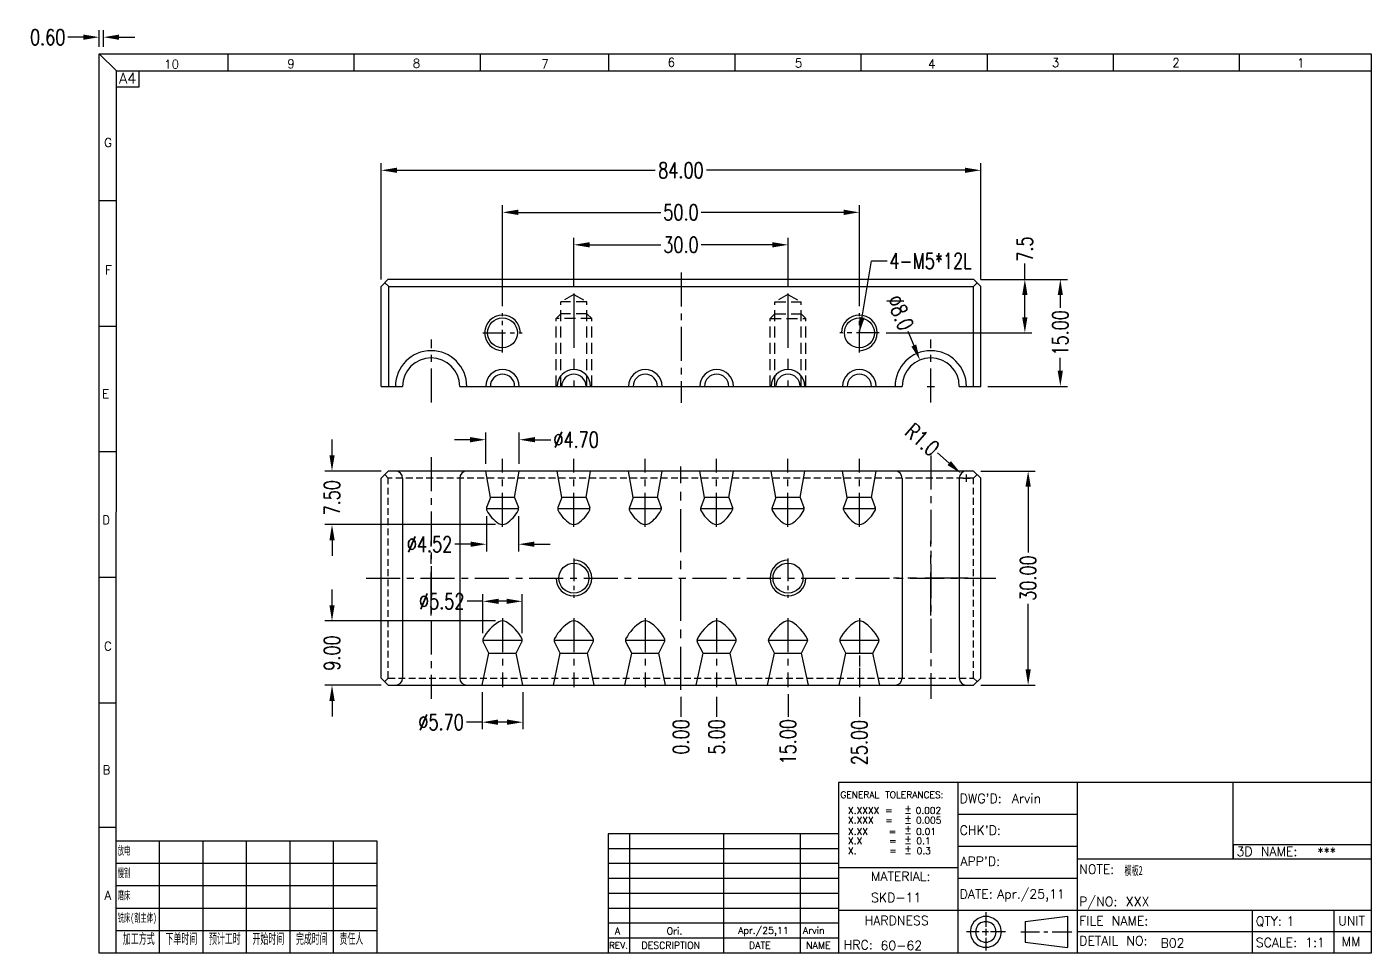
# Model space of a CAD drawing. Header units: millimetres. Extents: x -268 to 53, y -576 to 41.
# Drawn here: x -268.2 to -79.9, y -225.7 to -96 of the extents above; entities that cross this region are included whole.
import ezdxf

# ---------------------------------------------------------------- set-up
doc = ezdxf.new("R2010")
doc.units = ezdxf.units.MM
doc.header["$LTSCALE"] = 0.5
doc.linetypes.add('CENTER', pattern=[50.8, 31.75, -6.35, 6.35, -6.35])
doc.linetypes.add('HIDDEN', pattern=[9.525, 6.35, -3.175])
for name, color, linetype in [('a06', 120, 'Continuous'), ('s15', 183, 'Continuous'), ('侧定位块', 211, 'Continuous')]:
    doc.layers.add(name, color=color, linetype=linetype)
doc.layers.add('dim', color=3, linetype='Continuous', lineweight=15)
doc.styles.add('dim', font='romans.shx', dxfattribs={"width": 0.75, "bigfont": 'gbcbig.shx'})
doc.styles.get("Standard").update_dxf_attribs({"font": 'txt.shx'})
doc.styles.add('txt', font='MingLiU.ttf', dxfattribs={"width": 0.55})
doc.dimstyles.new('1', dxfattribs={"dimtxt": 2.2, "dimasz": 2.2, "dimexe": 1, "dimexo": 1, "dimgap": 0.3, "dimtad": 0, "dimzin": 3, "dimdsep": 46, "dimtxsty": 'dim', "dimcen": 2, "dimclrd": 3, "dimclre": 3, "dimclrt": 7, "dimazin": 2, "dimtfac": 1, "dimtofl": 0, "dimtmove": 0, "dimatfit": 3, "dimfxl": 0, "dimtolj": 1, "dimtzin": 3, "dimarcsym": 0})

# ---------------------------------------------------------------- blocks, each defined once
blk = doc.blocks.new('*D31')
at = {"layer": 'Defpoints', "color": 0}
for p in [(9350.37, -690.92), (9351.37, -705.92), (9362.52, -705.92)]:
    blk.add_point(p, dxfattribs=at)
at = {"layer": 'dim', "color": 3, "lineweight": -2}
for p, q in [((9351.37, -690.92), (9363.52, -690.92)), ((9362.52, -693.12), (9362.52, -694.93)), ((9362.52, -703.72), (9362.52, -701.9)), ((9352.37, -705.92), (9363.52, -705.92))]:
    blk.add_line(p, q, dxfattribs=at)
at = {"layer": 'dim', "color": 3}
for points in [[(9362.15, -693.12), (9362.88, -693.12), (9362.52, -690.92)], [(9362.15, -703.72), (9362.88, -703.72), (9362.52, -705.92)]]:
    blk.add_solid(points, dxfattribs=at)
at = {"layer": 'dim', "color": 7, "insert": (9362.52, -698.42), "char_height": 2.2, "attachment_point": 5, "rotation": 90, "style": 'dim'}
blk.add_mtext('\\A1;15.00', dxfattribs=at)
blk = doc.blocks.new('*D30')
at = {"layer": 'Defpoints', "color": 0}
for p in [(9350.37, -717.78), (9350.37, -747.78), (9358.01, -747.78)]:
    blk.add_point(p, dxfattribs=at)
at = {"layer": 'dim', "color": 3, "lineweight": -2}
for p, q in [((9351.37, -717.78), (9359.01, -717.78)), ((9358.01, -719.98), (9358.01, -729.18)), ((9358.01, -745.58), (9358.01, -736.38)), ((9351.37, -747.78), (9359.01, -747.78))]:
    blk.add_line(p, q, dxfattribs=at)
at = {"layer": 'dim', "color": 3}
for points in [[(9357.64, -719.98), (9358.38, -719.98), (9358.01, -717.78)], [(9357.64, -745.58), (9358.38, -745.58), (9358.01, -747.78)]]:
    blk.add_solid(points, dxfattribs=at)
at = {"layer": 'dim', "color": 7, "insert": (9358.01, -732.78), "char_height": 2.2, "attachment_point": 5, "rotation": 90, "style": 'dim'}
blk.add_mtext('\\A1;30.00', dxfattribs=at)
blk = doc.blocks.new('*D32')
at = {"layer": 'Defpoints', "color": 0}
for p in [(9351.37, -675.64), (9267.37, -691.92), (9351.37, -691.92)]:
    blk.add_point(p, dxfattribs=at)
at = {"layer": 'dim', "color": 3, "lineweight": -2}
for p, q in [((9267.37, -690.92), (9267.37, -674.64)), ((9269.57, -675.64), (9305.77, -675.64)), ((9349.17, -675.64), (9312.97, -675.64)), ((9351.37, -690.92), (9351.37, -674.64))]:
    blk.add_line(p, q, dxfattribs=at)
at = {"layer": 'dim', "color": 3}
for points in [[(9269.57, -675.27), (9269.57, -676), (9267.37, -675.64)], [(9349.17, -675.27), (9349.17, -676), (9351.37, -675.64)]]:
    blk.add_solid(points, dxfattribs=at)
at = {"layer": 'dim', "color": 7, "insert": (9309.37, -675.64), "char_height": 2.2, "attachment_point": 5, "style": 'dim'}
blk.add_mtext('\\A1;84.00', dxfattribs=at)
blk = doc.blocks.new('*D33')
at = {"layer": 'Defpoints', "color": 0}
for p in [(9282.11, -723.08), (9286.63, -723.08), (9282.11, -728.03)]:
    blk.add_point(p, dxfattribs=at)
at = {"layer": 'dim', "color": 3, "lineweight": -2}
for p, q in [((9282.11, -724.08), (9282.11, -729.03)), ((9286.63, -724.08), (9286.63, -729.03)), ((9279.91, -728.03), (9277.71, -728.03)), ((9288.83, -728.03), (9291.03, -728.03))]:
    blk.add_line(p, q, dxfattribs=at)
at = {"layer": 'dim', "color": 3}
for points in [[(9279.91, -727.67), (9279.91, -728.4), (9282.11, -728.03)], [(9288.83, -727.67), (9288.83, -728.4), (9286.63, -728.03)]]:
    blk.add_solid(points, dxfattribs=at)
at = {"layer": 'dim', "color": 7, "insert": (9274.15, -728.03), "char_height": 2.2, "attachment_point": 5, "style": 'dim'}
blk.add_mtext('\\A1;%%c4.52', dxfattribs=at)
blk = doc.blocks.new('*D34')
at = {"layer": 'Defpoints', "color": 0}
for p in [(9287.13, -736.03), (9281.61, -741.48), (9287.13, -741.48)]:
    blk.add_point(p, dxfattribs=at)
at = {"layer": 'dim', "color": 3, "lineweight": -2}
for p, q in [((9281.61, -736.03), (9279.41, -736.03)), ((9281.61, -740.48), (9281.61, -735.03)), ((9284.93, -736.03), (9283.81, -736.03)), ((9287.13, -740.48), (9287.13, -735.03))]:
    blk.add_line(p, q, dxfattribs=at)
at = {"layer": 'dim', "color": 3}
for points in [[(9283.81, -735.67), (9283.81, -736.4), (9281.61, -736.03)], [(9284.93, -735.67), (9284.93, -736.4), (9287.13, -736.03)]]:
    blk.add_solid(points, dxfattribs=at)
at = {"layer": 'dim', "color": 7, "insert": (9275.85, -736.03), "char_height": 2.2, "attachment_point": 5, "style": 'dim'}
blk.add_mtext('\\A1;%%c5.52', dxfattribs=at)
blk = doc.blocks.new('*D35')
at = {"layer": 'Defpoints', "color": 0}
for p in [(9334.37, -681.53), (9284.37, -695.67), (9334.37, -695.67)]:
    blk.add_point(p, dxfattribs=at)
at = {"layer": 'dim', "color": 3, "lineweight": -2}
for p, q in [((9284.37, -694.67), (9284.37, -680.53)), ((9286.57, -681.53), (9306.55, -681.53)), ((9332.17, -681.53), (9312.18, -681.53)), ((9334.37, -694.67), (9334.37, -680.53))]:
    blk.add_line(p, q, dxfattribs=at)
at = {"layer": 'dim', "color": 3}
for points in [[(9286.57, -681.16), (9286.57, -681.9), (9284.37, -681.53)], [(9332.17, -681.16), (9332.17, -681.9), (9334.37, -681.53)]]:
    blk.add_solid(points, dxfattribs=at)
at = {"layer": 'dim', "color": 7, "insert": (9309.37, -681.53), "char_height": 2.2, "attachment_point": 5, "style": 'dim'}
blk.add_mtext('\\A1;50.0', dxfattribs=at)
blk = doc.blocks.new('*D36')
at = {"layer": 'Defpoints', "color": 0}
for p in [(9342.84, -702.22), (9345.9, -709.61)]:
    blk.add_point(p, dxfattribs=at)
at = {"layer": 'dim', "color": 3, "lineweight": -2}
for p, q in [((9341.15, -698.16), (9341.99, -700.19)), ((9343.87, -705.92), (9344.87, -705.92)), ((9344.37, -706.42), (9344.37, -705.42))]:
    blk.add_line(p, q, dxfattribs=at)
at = {"layer": 'dim', "color": 3}
blk.add_solid([(9342.33, -700.05), (9341.65, -700.33), (9342.84, -702.22)], dxfattribs=at)
at = {"layer": 'dim', "color": 7, "insert": (9340.09, -695.59), "char_height": 2.2, "attachment_point": 5, "rotation": 292.4966, "style": 'dim'}
blk.add_mtext('\\A1;∅8.0', dxfattribs=at)
blk = doc.blocks.new('*D37')
at = {"layer": 'Defpoints', "color": 0}
for p in [(9350.37, -690.92), (9357.55, -690.92), (9337.12, -698.42)]:
    blk.add_point(p, dxfattribs=at)
at = {"layer": 'dim', "color": 3, "lineweight": -2}
for p, q in [((9357.55, -690.92), (9357.55, -688.72)), ((9351.37, -690.92), (9358.55, -690.92)), ((9357.55, -696.22), (9357.55, -693.12)), ((9338.12, -698.42), (9358.55, -698.42))]:
    blk.add_line(p, q, dxfattribs=at)
at = {"layer": 'dim', "color": 3}
for points in [[(9357.18, -693.12), (9357.92, -693.12), (9357.55, -690.92)], [(9357.18, -696.22), (9357.92, -696.22), (9357.55, -698.42)]]:
    blk.add_solid(points, dxfattribs=at)
at = {"layer": 'dim', "color": 7, "insert": (9357.55, -686.69), "char_height": 2.2, "attachment_point": 5, "rotation": 90, "style": 'dim'}
blk.add_mtext('\\A1;7.5', dxfattribs=at)
blk = doc.blocks.new('*D38')
at = {"layer": 'Defpoints', "color": 0}
for p in [(9324.37, -686.08), (9294.37, -692.92), (9324.37, -692.92)]:
    blk.add_point(p, dxfattribs=at)
at = {"layer": 'dim', "color": 3, "lineweight": -2}
for p, q in [((9294.37, -691.92), (9294.37, -685.08)), ((9324.37, -691.92), (9324.37, -685.08)), ((9296.57, -686.08), (9306.55, -686.08)), ((9322.17, -686.08), (9312.18, -686.08))]:
    blk.add_line(p, q, dxfattribs=at)
at = {"layer": 'dim', "color": 3}
for points in [[(9296.57, -685.71), (9296.57, -686.45), (9294.37, -686.08)], [(9322.17, -685.71), (9322.17, -686.45), (9324.37, -686.08)]]:
    blk.add_solid(points, dxfattribs=at)
at = {"layer": 'dim', "color": 7, "insert": (9309.37, -686.08), "char_height": 2.2, "attachment_point": 5, "style": 'dim'}
blk.add_mtext('\\A1;30.0', dxfattribs=at)
blk = doc.blocks.new('*D39')
at = {"layer": 'Defpoints', "color": 0}
for p in [(9260.48, -717.78), (9268.37, -717.78), (9284.37, -725.28)]:
    blk.add_point(p, dxfattribs=at)
at = {"layer": 'dim', "color": 3, "lineweight": -2}
for p, q in [((9260.48, -715.58), (9260.48, -713.38)), ((9267.37, -717.78), (9259.48, -717.78)), ((9283.37, -725.28), (9259.48, -725.28)), ((9260.48, -727.48), (9260.48, -729.68))]:
    blk.add_line(p, q, dxfattribs=at)
at = {"layer": 'dim', "color": 3}
for points in [[(9260.12, -715.58), (9260.85, -715.58), (9260.48, -717.78)], [(9260.12, -727.48), (9260.85, -727.48), (9260.48, -725.28)]]:
    blk.add_solid(points, dxfattribs=at)
at = {"layer": 'dim', "color": 7, "insert": (9260.48, -721.53), "char_height": 2.2, "attachment_point": 5, "rotation": 90, "style": 'dim'}
blk.add_mtext('\\A1;7.50', dxfattribs=at)
blk = doc.blocks.new('*D40')
at = {"layer": 'Defpoints', "color": 0}
for p in [(9284.37, -738.78), (9260.48, -747.78), (9268.37, -747.78)]:
    blk.add_point(p, dxfattribs=at)
at = {"layer": 'dim', "color": 3, "lineweight": -2}
for p, q in [((9260.48, -736.58), (9260.48, -734.38)), ((9283.37, -738.78), (9259.48, -738.78)), ((9267.37, -747.78), (9259.48, -747.78)), ((9260.48, -749.98), (9260.48, -752.18))]:
    blk.add_line(p, q, dxfattribs=at)
at = {"layer": 'dim', "color": 3}
for points in [[(9260.12, -736.58), (9260.85, -736.58), (9260.48, -738.78)], [(9260.12, -749.98), (9260.85, -749.98), (9260.48, -747.78)]]:
    blk.add_solid(points, dxfattribs=at)
at = {"layer": 'dim', "color": 7, "insert": (9260.48, -743.28), "char_height": 2.2, "attachment_point": 5, "rotation": 90, "style": 'dim'}
blk.add_mtext('\\A1;9.00', dxfattribs=at)
blk = doc.blocks.new('*D41')
at = {"layer": 'Defpoints', "color": 0}
for p in [(9286.72, -713.39), (9282.02, -717.78), (9286.72, -717.78)]:
    blk.add_point(p, dxfattribs=at)
at = {"layer": 'dim', "color": 3, "lineweight": -2}
for p, q in [((9279.82, -713.39), (9277.62, -713.39)), ((9282.02, -716.78), (9282.02, -712.39)), ((9286.72, -716.78), (9286.72, -712.39)), ((9288.92, -713.39), (9291.12, -713.39))]:
    blk.add_line(p, q, dxfattribs=at)
at = {"layer": 'dim', "color": 3}
for points in [[(9279.82, -713.02), (9279.82, -713.76), (9282.02, -713.39)], [(9288.92, -713.02), (9288.92, -713.76), (9286.72, -713.39)]]:
    blk.add_solid(points, dxfattribs=at)
at = {"layer": 'dim', "color": 7, "insert": (9294.68, -713.39), "char_height": 2.2, "attachment_point": 5, "style": 'dim'}
blk.add_mtext('\\A1;%%c4.70', dxfattribs=at)
blk = doc.blocks.new('*D42')
at = {"layer": 'Defpoints', "color": 0}
for p in [(9281.52, -747.78), (9287.22, -747.78), (9287.22, -752.97)]:
    blk.add_point(p, dxfattribs=at)
at = {"layer": 'dim', "color": 3, "lineweight": -2}
for p, q in [((9281.52, -748.78), (9281.52, -753.97)), ((9287.22, -748.78), (9287.22, -753.97)), ((9281.52, -752.97), (9279.32, -752.97)), ((9285.02, -752.97), (9283.72, -752.97))]:
    blk.add_line(p, q, dxfattribs=at)
at = {"layer": 'dim', "color": 3}
for points in [[(9283.72, -752.6), (9283.72, -753.34), (9281.52, -752.97)], [(9285.02, -752.6), (9285.02, -753.34), (9287.22, -752.97)]]:
    blk.add_solid(points, dxfattribs=at)
at = {"layer": 'dim', "color": 7, "insert": (9275.76, -752.97), "char_height": 2.2, "attachment_point": 5, "style": 'dim'}
blk.add_mtext('\\A1;%%c5.70', dxfattribs=at)
blk = doc.blocks.new('*D43')
at = {"layer": 'Defpoints', "color": 0}
for p in [(9309.37, -732.78), (9309.37, -748.44), (9309.37, -752.23)]:
    blk.add_point(p, dxfattribs=at)
at = {"layer": 'dim', "color": 3, "lineweight": -2}
blk.add_line((9309.37, -749.44), (9309.37, -752.23), dxfattribs=at)
at = {"layer": 'dim', "color": 7, "insert": (9309.37, -755.04), "char_height": 2.2, "attachment_point": 5, "rotation": 90, "style": 'dim'}
blk.add_mtext('\\A1;0.00', dxfattribs=at)
blk = doc.blocks.new('*D44')
at = {"layer": 'Defpoints', "color": 0}
for p in [(9309.37, -732.78), (9314.37, -748.44), (9314.37, -752.23)]:
    blk.add_point(p, dxfattribs=at)
at = {"layer": 'dim', "color": 3, "lineweight": -2}
blk.add_line((9314.37, -749.44), (9314.37, -752.23), dxfattribs=at)
at = {"layer": 'dim', "color": 7, "insert": (9314.37, -755.04), "char_height": 2.2, "attachment_point": 5, "rotation": 90, "style": 'dim'}
blk.add_mtext('\\A1;5.00', dxfattribs=at)
blk = doc.blocks.new('*D45')
at = {"layer": 'Defpoints', "color": 0}
for p in [(9309.37, -732.78), (9324.37, -748.06), (9324.37, -752.23)]:
    blk.add_point(p, dxfattribs=at)
at = {"layer": 'dim', "color": 3, "lineweight": -2}
blk.add_line((9324.37, -749.06), (9324.37, -752.23), dxfattribs=at)
at = {"layer": 'dim', "color": 7, "insert": (9324.37, -755.71), "char_height": 2.2, "attachment_point": 5, "rotation": 90, "style": 'dim'}
blk.add_mtext('\\A1;15.00', dxfattribs=at)
blk = doc.blocks.new('*D46')
at = {"layer": 'Defpoints', "color": 0}
for p in [(9309.37, -732.78), (9334.37, -748.44), (9334.37, -752.23)]:
    blk.add_point(p, dxfattribs=at)
at = {"layer": 'dim', "color": 3, "lineweight": -2}
blk.add_line((9334.37, -749.44), (9334.37, -752.23), dxfattribs=at)
at = {"layer": 'dim', "color": 7, "insert": (9334.37, -755.83), "char_height": 2.2, "attachment_point": 5, "rotation": 90, "style": 'dim'}
blk.add_mtext('\\A1;25.00', dxfattribs=at)
blk = doc.blocks.new('*D72')
at = {"color": 3, "lineweight": -2}
for p, q in [((9225.66, -656.99), (9223.46, -656.99)), ((9227.86, -658.32), (9227.86, -655.99)), ((9228.46, -658.32), (9228.46, -655.99)), ((9230.66, -656.99), (9232.86, -656.99))]:
    blk.add_line(p, q, dxfattribs=at)
at = {"color": 3}
for points in [[(9225.66, -656.62), (9225.66, -657.36), (9227.86, -656.99)], [(9230.66, -656.62), (9230.66, -657.36), (9228.46, -656.99)]]:
    blk.add_solid(points, dxfattribs=at)
at = {"layer": 'Defpoints', "color": 0}
for p in [(9227.86, -656.99), (9227.86, -659.32), (9228.46, -659.32)]:
    blk.add_point(p, dxfattribs=at)
at = {"color": 7, "insert": (9220.65, -656.99), "char_height": 2.2, "attachment_point": 5, "style": 'dim'}
blk.add_mtext('\\A1;0.60', dxfattribs=at)
blk = doc.blocks.new('*D79')
at = {"layer": 'Defpoints', "color": 0}
for p in [(9348.61, -718.12), (9349.37, -718.78)]:
    blk.add_point(p, dxfattribs=at)
at = {"layer": '侧定位块', "color": 3, "lineweight": -2}
for p, q in [((9345.3, -715.23), (9346.96, -716.68)), ((9348.87, -718.78), (9349.87, -718.78)), ((9349.37, -719.28), (9349.37, -718.28))]:
    blk.add_line(p, q, dxfattribs=at)
at = {"layer": '侧定位块', "color": 3}
blk.add_solid([(9347.2, -716.4), (9346.71, -716.95), (9348.61, -718.12)], dxfattribs=at)
at = {"layer": '侧定位块', "color": 7, "insert": (9343.18, -713.38), "char_height": 2.2, "attachment_point": 5, "rotation": 318.8767, "style": 'dim'}
blk.add_mtext('\\A1;R1.0', dxfattribs=at)

msp = doc.modelspace()

# ---------------------------------------------------------------- linework, layer by layer
at = {"color": 2, "linetype": 'Continuous'}
for p, q in [((-258.115, -99.732), (-255.708, -102.094)), ((-240.105, -99.732), (-240.105, -102.094)), ((-222.437, -99.732), (-222.437, -102.094)), ((-204.757, -99.732), (-204.757, -102.094)), ((-186.748, -99.732), (-186.748, -102.094)), ((-169.068, -99.732), (-169.068, -102.094)), ((-151.398, -99.732), (-151.398, -102.094)), ((-133.729, -99.732), (-133.729, -102.094)), ((-116.05, -99.732), (-116.05, -102.094)), ((-98.38, -99.732), (-98.38, -102.094)), ((-255.739, -225.731), (-255.708, -102.094)), ((-255.708, -102.094), (-79.915, -102.094)), ((-252.524, -104.359), (-252.524, -102.094)), ((-255.708, -104.359), (-252.524, -104.359)), ((-255.739, -120.314), (-258.113, -120.314)), ((-255.739, -137.917), (-258.113, -137.917)), ((-255.739, -155.51), (-258.113, -155.51)), ((-255.739, -173.101), (-258.113, -173.101)), ((-255.739, -190.705), (-258.113, -190.705)), ((-154.533, -201.841), (-154.532, -225.732)), ((-79.915, -201.841), (-154.533, -201.841)), ((-137.818, -201.841), (-137.818, -225.732)), ((-121.087, -201.841), (-121.086, -225.732)), ((-99.221, -212.592), (-99.221, -201.841)), ((-121.087, -206.321), (-137.81, -206.321)), ((-255.739, -208.14), (-258.113, -208.14)), ((-255.739, -208.14), (-258.113, -208.14)), ((-186.784, -209.008), (-186.784, -225.732)), ((-154.533, -209.008), (-186.784, -209.008)), ((-183.798, -209.008), (-183.797, -225.732)), ((-170.658, -209.008), (-170.658, -225.732)), ((-159.908, -209.008), (-159.908, -225.732)), ((-249.645, -210.051), (-255.738, -210.051)), ((-219.175, -210.051), (-255.738, -210.051)), ((-249.645, -225.732), (-249.645, -210.051)), ((-243.551, -225.733), (-243.551, -210.052)), ((-237.457, -225.734), (-237.457, -210.053)), ((-231.363, -225.733), (-231.363, -210.052)), ((-225.269, -225.734), (-225.269, -210.051)), ((-219.175, -225.734), (-219.175, -210.051)), ((-121.087, -210.8), (-137.81, -210.8)), ((-99.221, -210.502), (-79.915, -210.502)), ((-99.221, -210.502), (-99.221, -212.508)), ((-154.532, -211.099), (-186.784, -211.099)), ((-79.915, -212.592), (-121.087, -212.592)), ((-219.175, -213.188), (-255.738, -213.188)), ((-154.532, -213.189), (-186.784, -213.189)), ((-137.81, -213.786), (-154.532, -213.786)), ((-219.175, -216.323), (-255.738, -216.323)), ((-154.532, -215.279), (-186.784, -215.279)), ((-137.818, -215.291), (-137.818, -219.677)), ((-121.087, -215.279), (-137.809, -215.279)), ((-154.532, -217.37), (-186.784, -217.37)), ((-219.175, -219.459), (-255.738, -219.459)), ((-219.175, -219.459), (-255.738, -219.459)), ((-154.532, -219.46), (-186.784, -219.46)), ((-79.915, -219.759), (-154.532, -219.759)), ((-133.899, -219.981), (-133.899, -222.05)), ((-96.595, -219.759), (-96.595, -225.731)), ((-85.135, -219.759), (-85.135, -225.732)), ((-154.532, -221.55), (-186.784, -221.55)), ((-135.95, -222.012), (-136.08, -222.757)), ((-135.571, -221.356), (-135.95, -222.012)), ((-134.99, -220.869), (-135.571, -221.356)), ((-135.005, -221.829), (-135.258, -222.263)), ((-134.623, -221.506), (-135.005, -221.829)), ((-134.278, -220.609), (-134.99, -220.869)), ((-134.149, -221.335), (-134.623, -221.506)), ((-133.521, -220.609), (-134.278, -220.609)), ((-133.648, -221.335), (-134.149, -221.335)), ((-133.178, -221.506), (-133.648, -221.335)), ((-132.81, -220.869), (-133.521, -220.609)), ((-132.793, -221.829), (-133.178, -221.506)), ((-132.23, -221.356), (-132.81, -220.869)), ((-132.542, -222.263), (-132.793, -221.829)), ((-131.849, -222.012), (-132.23, -221.356)), ((-131.718, -222.757), (-131.849, -222.012)), ((-128.405, -221.299), (-122.458, -220.578)), ((-128.405, -221.299), (-128.405, -224.217)), ((-122.458, -220.578), (-122.458, -224.953)), ((-219.175, -222.596), (-255.738, -222.596)), ((-154.532, -223.641), (-186.784, -223.641)), ((-134.815, -222.757), (-136.611, -222.757)), ((-136.08, -222.757), (-135.95, -223.503)), ((-135.95, -223.503), (-135.571, -224.161)), ((-135.258, -222.263), (-135.343, -222.757)), ((-135.343, -222.757), (-135.258, -223.252)), ((-135.258, -223.252), (-135.005, -223.686)), ((-135.005, -223.686), (-134.623, -224.007)), ((-134.623, -224.007), (-134.149, -224.181)), ((-133.542, -222.757), (-134.396, -222.757)), ((-133.899, -222.336), (-133.899, -223.254)), ((-133.899, -223.6), (-133.899, -225.356)), ((-133.648, -224.181), (-133.178, -224.007)), ((-131.124, -222.757), (-133.248, -222.757)), ((-133.178, -224.007), (-132.793, -223.686)), ((-132.793, -223.686), (-132.542, -223.252)), ((-132.456, -222.757), (-132.542, -222.263)), ((-132.542, -223.252), (-132.456, -222.757)), ((-132.23, -224.161), (-131.849, -223.503)), ((-131.849, -223.503), (-131.718, -222.757)), ((-129, -222.757), (-126.387, -222.757)), ((-125.745, -222.757), (-125.21, -222.757)), ((-124.621, -222.757), (-121.862, -222.757)), ((-79.915, -222.745), (-121.086, -222.745)), ((-135.571, -224.161), (-134.99, -224.646)), ((-134.99, -224.646), (-134.278, -224.905)), ((-134.278, -224.905), (-133.521, -224.905)), ((-134.149, -224.181), (-133.648, -224.181)), ((-133.521, -224.905), (-132.81, -224.646)), ((-132.81, -224.646), (-132.23, -224.161)), ((-128.405, -224.217), (-122.458, -224.953))]:
    msp.add_line(p, q, dxfattribs=at)
msp.add_lwpolyline([(-79.915, -225.732), (-258.115, -225.732), (-258.115, -99.732), (-79.915, -99.732)], close=True, dxfattribs=at)
at = {"layer": 's15'}
for p, q in [((-217.611, -131.323), (-218.611, -132.323)), ((-217.552, -132.323), (-218.081, -131.794)), ((-217.611, -131.323), (-135.611, -131.323)), ((-134.611, -132.323), (-135.611, -131.323)), ((-135.611, -132.323), (-135.111, -131.823)), ((-218.611, -146.323), (-218.611, -132.323)), ((-217.552, -132.323), (-135.611, -132.323)), ((-217.552, -146.323), (-217.552, -132.323)), ((-135.611, -146.323), (-135.611, -132.323)), ((-134.611, -146.323), (-134.611, -132.323)), ((-218.611, -146.323), (-215.611, -146.323)), ((-218.611, -146.323), (-215.611, -146.323)), ((-207.611, -146.323), (-145.611, -146.323)), ((-137.611, -146.323), (-134.611, -146.323)), ((-137.611, -146.323), (-134.611, -146.323)), ((-218.611, -159.188), (-217.611, -158.188)), ((-135.611, -158.188), (-217.611, -158.188)), ((-203.311, -161.888), (-203.961, -158.188)), ((-199.911, -161.888), (-199.261, -158.188)), ((-189.261, -158.188), (-193.961, -158.188)), ((-193.311, -161.888), (-193.961, -158.188)), ((-189.911, -161.888), (-189.261, -158.188)), ((-179.261, -158.188), (-183.961, -158.188)), ((-183.311, -161.888), (-183.961, -158.188)), ((-179.911, -161.888), (-179.261, -158.188)), ((-169.261, -158.188), (-173.961, -158.188)), ((-173.311, -161.888), (-173.961, -158.188)), ((-169.911, -161.888), (-169.261, -158.188)), ((-159.261, -158.188), (-163.961, -158.188)), ((-163.311, -161.888), (-163.961, -158.188)), ((-159.911, -161.888), (-159.261, -158.188)), ((-149.261, -158.188), (-153.961, -158.188)), ((-153.311, -161.888), (-153.961, -158.188)), ((-149.911, -161.888), (-149.261, -158.188)), ((-134.611, -159.188), (-135.611, -158.188)), ((-218.611, -187.188), (-218.611, -159.188)), ((-215.611, -159.188), (-215.611, -187.188)), ((-207.611, -159.188), (-207.611, -187.188)), ((-145.611, -159.188), (-145.611, -187.188)), ((-137.611, -159.188), (-137.611, -187.188)), ((-134.611, -187.188), (-134.611, -159.188)), ((-203.311, -161.888), (-203.84, -163.315)), ((-199.911, -161.888), (-203.311, -161.888)), ((-199.911, -161.888), (-199.382, -163.315)), ((-193.311, -161.888), (-193.84, -163.315)), ((-189.911, -161.888), (-193.311, -161.888)), ((-189.911, -161.888), (-189.382, -163.315)), ((-183.311, -161.888), (-183.84, -163.315)), ((-179.911, -161.888), (-183.311, -161.888)), ((-179.911, -161.888), (-179.382, -163.315)), ((-173.311, -161.888), (-173.84, -163.315)), ((-169.911, -161.888), (-173.311, -161.888)), ((-169.911, -161.888), (-169.382, -163.315)), ((-163.311, -161.888), (-163.84, -163.315)), ((-159.911, -161.888), (-163.311, -161.888)), ((-159.911, -161.888), (-159.382, -163.315)), ((-153.311, -161.888), (-153.84, -163.315)), ((-149.911, -161.888), (-153.311, -161.888)), ((-149.911, -161.888), (-149.382, -163.315)), ((-199.351, -163.488), (-203.871, -163.488)), ((-189.361, -163.488), (-193.861, -163.488)), ((-179.361, -163.488), (-183.861, -163.488)), ((-169.361, -163.488), (-173.861, -163.488)), ((-159.361, -163.488), (-163.861, -163.488)), ((-149.361, -163.488), (-153.861, -163.488)), ((-204.371, -181.888), (-198.851, -181.888)), ((-203.509, -183.688), (-204.316, -182.117)), ((-199.713, -183.688), (-198.906, -182.117)), ((-194.371, -181.888), (-188.851, -181.888)), ((-193.509, -183.688), (-194.316, -182.117)), ((-189.713, -183.688), (-188.906, -182.117)), ((-184.371, -181.888), (-178.851, -181.888)), ((-183.509, -183.688), (-184.316, -182.117)), ((-179.713, -183.688), (-178.906, -182.117)), ((-174.371, -181.888), (-168.851, -181.888)), ((-173.509, -183.688), (-174.316, -182.117)), ((-169.713, -183.688), (-168.906, -182.117)), ((-164.371, -181.888), (-158.851, -181.888)), ((-163.509, -183.688), (-164.316, -182.117)), ((-159.713, -183.688), (-158.906, -182.117)), ((-154.371, -181.888), (-148.851, -181.888)), ((-153.509, -183.688), (-154.316, -182.117)), ((-149.713, -183.688), (-148.906, -182.117)), ((-204.461, -188.188), (-203.509, -183.688)), ((-203.509, -183.688), (-199.713, -183.688)), ((-198.761, -188.188), (-199.713, -183.688)), ((-194.461, -188.188), (-193.509, -183.688)), ((-193.509, -183.688), (-189.713, -183.688)), ((-188.761, -188.188), (-189.713, -183.688)), ((-184.461, -188.188), (-183.509, -183.688)), ((-183.509, -183.688), (-179.713, -183.688)), ((-178.761, -188.188), (-179.713, -183.688)), ((-174.461, -188.188), (-173.509, -183.688)), ((-173.509, -183.688), (-169.713, -183.688)), ((-168.761, -188.188), (-169.713, -183.688)), ((-164.461, -188.188), (-163.509, -183.688)), ((-163.509, -183.688), (-159.713, -183.688)), ((-158.761, -188.188), (-159.713, -183.688)), ((-154.461, -188.188), (-153.509, -183.688)), ((-153.509, -183.688), (-149.713, -183.688)), ((-148.761, -188.188), (-149.713, -183.688)), ((-217.611, -188.188), (-218.611, -187.188)), ((-217.611, -188.188), (-135.611, -188.188)), ((-194.461, -188.188), (-188.761, -188.188)), ((-184.461, -188.188), (-178.761, -188.188)), ((-174.461, -188.188), (-168.761, -188.188)), ((-164.461, -188.188), (-158.761, -188.188)), ((-154.461, -188.188), (-148.761, -188.188)), ((-135.611, -188.188), (-134.611, -187.188))]:
    msp.add_line(p, q, dxfattribs=at)
at = {"layer": 's15', "color": 1, "linetype": 'CENTER', "ltscale": 0.3}
for p, q in [((-176.581, -130.375), (-176.581, -148.609)), ((-211.552, -148.594), (-211.552, -139.755)), ((-141.611, -148.594), (-141.611, -139.755)), ((-211.611, -156.257), (-211.611, -190.091)), ((-141.611, -156.015), (-141.611, -190.091)), ((-201.611, -166.024), (-201.611, -156.461)), ((-191.611, -166.024), (-191.611, -156.461)), ((-181.611, -166.024), (-181.611, -156.461)), ((-171.611, -166.024), (-171.611, -156.461)), ((-161.611, -166.024), (-161.611, -156.461)), ((-151.611, -166.024), (-151.611, -156.461)), ((-220.711, -173.188), (-132.511, -173.188)), ((-201.611, -178.783), (-201.611, -188.468)), ((-191.611, -178.783), (-191.611, -188.468)), ((-181.611, -178.783), (-181.611, -188.468)), ((-171.611, -178.783), (-171.611, -188.468)), ((-161.611, -178.783), (-161.611, -188.468)), ((-151.611, -178.783), (-151.611, -188.468))]:
    msp.add_line(p, q, dxfattribs=at)
at = {"layer": 's15', "color": 8, "linetype": 'HIDDEN', "ltscale": 0.48}
for p, q in [((-191.611, -133.46), (-193.444, -134.497)), ((-191.611, -133.46), (-189.777, -134.497)), ((-161.611, -133.46), (-163.444, -134.497)), ((-161.611, -133.46), (-159.777, -134.497)), ((-189.777, -134.497), (-193.444, -134.497)), ((-193.444, -146.323), (-193.444, -134.497)), ((-189.777, -146.323), (-189.777, -134.497)), ((-163.444, -134.497), (-159.777, -134.497)), ((-163.444, -146.323), (-163.444, -134.497)), ((-159.777, -146.323), (-159.777, -134.497)), ((-194.111, -136.823), (-193.444, -136.156)), ((-189.111, -136.823), (-194.111, -136.823)), ((-194.111, -146.323), (-194.111, -136.823)), ((-189.777, -136.156), (-193.444, -136.156)), ((-189.777, -136.156), (-189.111, -136.823)), ((-189.111, -146.323), (-189.111, -136.823)), ((-163.444, -136.156), (-164.111, -136.823)), ((-164.111, -136.823), (-159.111, -136.823)), ((-164.111, -146.323), (-164.111, -136.823)), ((-163.444, -136.156), (-159.777, -136.156)), ((-159.111, -136.823), (-159.777, -136.156)), ((-159.111, -146.323), (-159.111, -136.823))]:
    msp.add_line(p, q, dxfattribs=at)
at = {"layer": 's15', "color": 1, "linetype": 'CENTER', "ltscale": 0.48}
for p, q in [((-191.611, -133.323), (-191.611, -146.323)), ((-161.611, -133.323), (-161.611, -146.323))]:
    msp.add_line(p, q, dxfattribs=at)
at = {"layer": 's15', "color": 1, "linetype": 'CENTER', "ltscale": 0.2}
for p, q in [((-201.611, -141.573), (-201.611, -136.073)), ((-151.611, -141.573), (-151.611, -136.073)), ((-204.361, -138.823), (-198.861, -138.823)), ((-148.861, -138.823), (-154.361, -138.823)), ((-191.611, -170.438), (-191.611, -175.938)), ((-161.611, -170.438), (-161.611, -175.938))]:
    msp.add_line(p, q, dxfattribs=at)
at = {"layer": 's15', "color": 1, "linetype": 'CENTER', "ltscale": 0.38}
for p, q in [((-176.611, -188.846), (-176.611, -157.53)), ((-211.611, -178.413), (-211.611, -167.963)), ((-141.611, -178.413), (-141.611, -167.963)), ((-136.386, -173.188), (-146.836, -173.188))]:
    msp.add_line(p, q, dxfattribs=at)
at = {"layer": 's15', "color": 8, "linetype": 'HIDDEN', "ltscale": 0.3}
for p, q in [((-217.611, -159.188), (-218.111, -158.688)), ((-135.611, -159.188), (-217.611, -159.188)), ((-217.611, -187.188), (-217.611, -159.188)), ((-135.611, -159.188), (-135.111, -158.688)), ((-135.611, -187.188), (-135.611, -159.188)), ((-217.611, -187.188), (-218.111, -187.688)), ((-217.611, -187.188), (-135.611, -187.188)), ((-135.611, -187.188), (-135.111, -187.688))]:
    msp.add_line(p, q, dxfattribs=at)
at = {"layer": 's15', "color": 1, "linetype": 'CENTER', "ltscale": 0.0688}
msp.add_line((-151.611, -178.783), (-151.611, -188.468), dxfattribs=at)
at = {"layer": 's15'}
for centre in [(-201.611, -138.823), (-151.611, -138.823), (-191.611, -173.188), (-161.611, -173.188)]:
    msp.add_circle(centre, 2.1, dxfattribs=at)
for centre, radius, start, end in [((-201.611, -138.823), 2.5, 0, 270), ((-151.611, -138.823), 2.5, 270, 180), ((-211.611, -146.323), 5, 0, 180), ((-211.611, -146.323), 4, 0, 180), ((-141.611, -146.323), 5, 0, 180), ((-141.611, -146.323), 4, 0, 180), ((-201.611, -146.323), 2.35, 0, 180), ((-201.611, -146.323), 1.7, 0, 180), ((-191.611, -146.323), 2.35, 0, 180), ((-191.611, -146.323), 1.7, 0, 180), ((-181.611, -146.323), 2.35, 0, 180), ((-181.611, -146.323), 1.7, 0, 180), ((-171.611, -146.323), 2.35, 0, 180), ((-171.611, -146.323), 1.7, 0, 180), ((-161.611, -146.323), 2.35, 0, 180), ((-161.611, -146.323), 1.7, 0, 180), ((-151.611, -146.323), 2.35, 0, 180), ((-151.611, -146.323), 1.7, 0, 180), ((-216.611, -159.188), 1, 0, 90), ((-206.611, -159.188), 1, 90, 180), ((-146.611, -159.188), 1, 0, 90), ((-136.611, -159.188), 1, 90, 180), ((-203.371, -163.488), 0.5, 159.6557, 208.43125), ((-199.413, -161.346), 5, 208.43125, 236.68013), ((-203.808, -161.346), 5, 303.31987, 331.56875), ((-199.851, -163.488), 0.5, 331.56875, 20.3443), ((-193.371, -163.488), 0.5, 159.6557, 208.43125), ((-189.413, -161.346), 5, 208.43125, 236.68013), ((-193.808, -161.346), 5, 303.31987, 331.56875), ((-189.851, -163.488), 0.5, 331.56875, 20.3443), ((-183.371, -163.488), 0.5, 159.6557, 208.43125), ((-179.413, -161.346), 5, 208.43125, 236.68013), ((-183.808, -161.346), 5, 303.31987, 331.56875), ((-179.851, -163.488), 0.5, 331.56875, 20.3443), ((-173.371, -163.488), 0.5, 159.6557, 208.43125), ((-169.413, -161.346), 5, 208.43125, 236.68013), ((-173.808, -161.346), 5, 303.31987, 331.56875), ((-169.851, -163.488), 0.5, 331.56875, 20.3443), ((-163.371, -163.488), 0.5, 159.6557, 208.43125), ((-159.413, -161.346), 5, 208.43125, 236.68013), ((-163.808, -161.346), 5, 303.31987, 331.56875), ((-159.851, -163.488), 0.5, 331.56875, 20.3443), ((-153.371, -163.488), 0.5, 159.6557, 208.43125), ((-149.413, -161.346), 5, 208.43125, 236.68013), ((-153.808, -161.346), 5, 303.31987, 331.56875), ((-149.851, -163.488), 0.5, 331.56875, 20.3443), ((-201.611, -164.688), 1, 236.68013, 303.31987), ((-191.611, -164.688), 1, 236.68013, 303.31987), ((-181.611, -164.688), 1, 236.68013, 303.31987), ((-171.611, -164.688), 1, 236.68013, 303.31987), ((-161.611, -164.688), 1, 236.68013, 303.31987), ((-151.611, -164.688), 1, 236.68013, 303.31987), ((-191.611, -173.188), 2.5, 180, 90), ((-161.611, -173.188), 2.5, 90, 0), ((-199.008, -184.457), 6, 121.37546, 152.15591), ((-201.611, -180.188), 1, 58.62454, 121.37546), ((-204.214, -184.457), 6, 27.84409, 58.62454), ((-189.008, -184.457), 6, 121.37546, 152.15591), ((-191.611, -180.188), 1, 58.62454, 121.37546), ((-194.214, -184.457), 6, 27.84409, 58.62454), ((-179.008, -184.457), 6, 121.37546, 152.15591), ((-181.611, -180.188), 1, 58.62454, 121.37546), ((-184.214, -184.457), 6, 27.84409, 58.62454), ((-169.008, -184.457), 6, 121.37546, 152.15591), ((-171.611, -180.188), 1, 58.62454, 121.37546), ((-174.214, -184.457), 6, 27.84409, 58.62454), ((-159.008, -184.457), 6, 121.37546, 152.15591), ((-161.611, -180.188), 1, 58.62454, 121.37546), ((-164.214, -184.457), 6, 27.84409, 58.62454), ((-149.008, -184.457), 6, 121.37546, 152.15591), ((-151.611, -180.188), 1, 58.62454, 121.37546), ((-154.214, -184.457), 6, 27.84409, 58.62454), ((-203.871, -181.888), 0.5, 152.15591, 207.17035), ((-199.351, -181.888), 0.5, 332.82965, 27.84409), ((-193.871, -181.888), 0.5, 152.15591, 207.17035), ((-189.351, -181.888), 0.5, 332.82965, 27.84409), ((-183.871, -181.888), 0.5, 152.15591, 207.17035), ((-179.351, -181.888), 0.5, 332.82965, 27.84409), ((-173.871, -181.888), 0.5, 152.15591, 207.17035), ((-169.351, -181.888), 0.5, 332.82965, 27.84409), ((-163.871, -181.888), 0.5, 152.15591, 207.17035), ((-159.351, -181.888), 0.5, 332.82965, 27.84409), ((-153.871, -181.888), 0.5, 152.15591, 207.17035), ((-149.351, -181.888), 0.5, 332.82965, 27.84409), ((-216.611, -187.188), 1, 270, 0), ((-206.611, -187.188), 1, 180, 270), ((-146.611, -187.188), 1, 270, 0), ((-136.611, -187.188), 1, 180, 270)]:
    msp.add_arc(centre, radius, start, end, dxfattribs=at)

# ---------------------------------------------------------------- texts
at = {"color": 6}
for s, height, p in [('10', 1.2263, (-249.026, -101.788)), ('9', 1.226, (-231.757, -101.73)), ('8', 1.226, (-214.183, -101.671)), ('7', 1.226, (-196.182, -101.765)), ('6', 1.226, (-178.486, -101.531)), ('5', 1.226, (-160.659, -101.625)), ('4', 1.226, (-141.998, -101.765)), ('3', 1.226, (-124.645, -101.578)), ('2', 1.226, (-107.775, -101.578)), ('1', 1.226, (-90.302, -101.625)), ('A4', 1.5138, (-255.354, -103.903)), ('G', 1.226, (-257.419, -112.775)), ('G', 1.226, (-257.419, -112.775)), ('F', 1.226, (-257.29, -130.625)), ('E', 1.226, (-257.716, -147.969)), ('D', 1.226, (-257.687, -165.65)), ('C', 1.226, (-257.436, -183.337)), ('B', 1.226, (-257.646, -200.673)), ('B', 1.226, (-257.646, -200.673)), ('A', 1.226, (-257.388, -218.252)), ('A', 1.226, (-257.388, -218.252))]:
    msp.add_text(s, height=height, dxfattribs=at).set_placement(p)
at = {"color": 4}
for s, height, p in [('GENERAL TOLERANCES:', 0.92791, (-154.262, -204.005)), ('X.XXXX =   0.002', 0.92791, (-153.204, -206.203)), ('+', 0.928, (-145.302, -205.893)), ("DWG'D:", 1.2843, (-137.562, -204.703)), ('X.XXX  =   0.005', 0.92791, (-153.204, -207.588)), ('-', 0.928, (-145.302, -206.586)), ('+', 0.928, (-145.302, -207.277)), ('X.XX   =   0.01', 0.92791, (-153.204, -209.16)), ('-', 0.928, (-145.302, -207.97)), ('+', 0.928, (-145.302, -208.733)), ('-', 0.928, (-145.302, -209.426)), ("CHK'D:", 1.2843, (-137.562, -209.152)), ('X.X    =   0.1', 0.92791, (-153.204, -210.474)), ('+', 0.928, (-145.302, -210.15)), ('-', 0.928, (-145.302, -210.842)), ('+', 0.928, (-145.302, -211.541)), ('3D NAME:', 1.2843, (-98.773, -212.13)), ('X.     =   0.3', 0.92791, (-153.204, -211.858)), ('-', 0.928, (-145.302, -212.233)), ("APP'D:", 1.2843, (-137.461, -213.51)), ('MATERIAL:', 1.2843, (-149.979, -215.614)), ('NOTE:', 1.2843, (-120.811, -214.623)), ('DATE:', 1.2843, (-137.562, -218.091)), ('P/NO:', 1.2843, (-120.811, -219.148)), ('HARDNESS', 1.2843, (-150.871, -221.805)), ('FILE NAME:', 1.2843, (-120.811, -221.851)), ('QTY:', 1.2843, (-96.074, -221.898)), ('UNIT', 1.2843, (-84.537, -221.845)), ('HRC:', 1.2843, (-153.81, -225.217)), ('DETAIL NO:', 1.2843, (-120.811, -224.647)), ('SCALE: 1:1', 1.2843, (-96.074, -224.887)), ('MM', 1.2843, (-84.038, -224.741)), ('REV.', 0.9151, (-186.69, -225.104)), ('DESCRIPTION', 0.96323, (-182.139, -225.125)), ('DATE', 0.9632, (-167.084, -225.125)), ('NAME', 0.9632, (-159.069, -225.125))]:
    msp.add_text(s, height=height, dxfattribs=at).set_placement(p)
at = {"color": 3}
for s, height, p in [('Arvin', 1.2843, (-130.243, -204.703)), ('***', 1.2843, (-87.463, -212.212)), ('Apr./25,11', 1.2843, (-132.308, -218.091)), ('SKD-11', 1.2843, (-149.979, -218.586)), ('A', 0.963, (-185.877, -223.115)), ('Ori.', 0.9632, (-178.61, -223.115)), ('Apr./25,11', 0.9632, (-168.61, -223.04)), ('Arvin', 0.9632, (-159.529, -223.04)), ('1', 1.284, (-91.756, -221.898)), ('60-62', 1.2843, (-148.653, -225.306)), ('B02', 1.2843, (-109.421, -224.959))]:
    msp.add_text(s, height=height, dxfattribs=at).set_placement(p)
at = {"color": 3, "style": 'txt', "width": 0.55}
msp.add_text('模板2', height=1.2843, dxfattribs=at).set_placement((-114.469, -214.799))
at = {"color": 3, "attachment_point": 1, "style": 'txt'}
for s, insert, char_height, width in [('放电', (-255.526, -210.79), 1.1559, 7.86861), ('慢割', (-255.526, -213.926), 1.1559, 7.86861), ('磨床', (-255.526, -217.062), 1.1559, 7.86861), ('铣床(割主体)', (-255.526, -220.198), 1.1559, 7.86861), ('加工方式', (-254.794, -222.982), 1.4448, 4.54093), ('下单时间', (-248.832, -222.982), 1.4448, 4.54093), ('预计工时', (-242.738, -222.982), 1.4448, 4.54093), ('开始时间', (-236.644, -222.982), 1.4448, 4.54093), ('完成时间', (-230.55, -222.982), 1.4448, 4.54093), ('责任人', (-224.456, -222.982), 1.4448, 4.54093)]:
    msp.add_mtext(s, dxfattribs=dict(at, insert=insert, char_height=char_height, width=width))
at = {"color": 3, "insert": (-114.284, -217.862), "char_height": 1.2843, "width": 49.35395, "attachment_point": 1}
msp.add_mtext('XXX', dxfattribs=at)
at = {"layer": 'a06', "color": 7, "insert": (-147.396, -128.753), "char_height": 2.2, "attachment_point": 4, "style": 'dim'}
msp.add_mtext('\\A1;4-M5*12L', dxfattribs=at)

# ---------------------------------------------------------------- dimensions: what is measured, and where the dimension line sits
dim = msp.add_linear_dim(base=(-258.115, -97.396), p1=(-257.515, -99.732), p2=(-258.115, -99.732), dimstyle='1', override={"dimdec": 2})
dim.commit()
dim.dimension.update_dxf_attribs({"geometry": '*D72', "text_midpoint": (-265.329, -97.396), "insert": (-9485.977, 559.593)})
at = {"layer": 'dim'}
for base, p1, p2, override, picture, middle in [((-134.611, -116.044), (-218.611, -132.323), (-134.611, -132.323), {"dimcen": 0.5}, '*D32', (-176.611, -116.044)), ((-151.611, -121.937), (-201.611, -136.073), (-151.611, -136.073), {"dimdec": 1, "dimcen": 0.5}, '*D35', (-176.611, -121.937))]:
    dim = msp.add_linear_dim(base=base, p1=p1, p2=p2, dimstyle='1', override=override, dxfattribs=at)
    dim.commit()
    dim.dimension.update_dxf_attribs({"geometry": picture, "text_midpoint": middle, "dimtype": 128, "insert": (-9485.977, 559.593)})
dim = msp.add_linear_dim(base=(-161.611, -126.487), p1=(-191.611, -133.323), p2=(-161.611, -133.323), dimstyle='1', override={"dimdec": 1, "dimcen": 0.5}, dxfattribs=at)
dim.commit()
dim.dimension.update_dxf_attribs({"geometry": '*D38', "text_midpoint": (-176.611, -126.487), "insert": (-9485.977, 559.593)})
for base, p1, p2, override, picture, middle in [((-128.427, -131.323), (-148.861, -138.823), (-135.611, -131.323), {"dimdec": 1, "dimcen": 0.5}, '*D37', (-128.427, -127.095)), ((-123.46, -146.323), (-135.611, -131.323), (-134.611, -146.323), {"dimcen": 0.5}, '*D31', (-123.46, -138.823)), ((-225.492, -158.188), (-201.611, -165.688), (-217.611, -158.188), {"dimcen": 0.5}, '*D39', (-225.492, -161.938)), ((-225.492, -188.188), (-201.611, -179.188), (-217.611, -188.188), {"dimcen": 0.5}, '*D40', (-225.492, -183.688))]:
    dim = msp.add_linear_dim(base=base, p1=p1, p2=p2, angle=90, dimstyle='1', override=override, dxfattribs=at)
    dim.commit()
    dim.dimension.update_dxf_attribs({"geometry": picture, "text_midpoint": middle, "insert": (-9485.977, 559.593)})
dim = msp.add_diameter_dim_2p(p1=(-140.08, -150.019), p2=(-143.141, -142.628), dimstyle='1', override={"dimdec": 1, "dimcen": 0.5}, dxfattribs=at)
dim.commit()
dim.dimension.update_dxf_attribs({"geometry": '*D36', "text_midpoint": (-145.887, -135.999), "insert": (-9485.977, 559.593)})
for base, p1, p2, picture, middle in [((-199.261, -153.797), (-203.961, -158.188), (-199.261, -158.188), '*D41', (-191.3, -153.797)), ((-203.871, -168.44), (-199.351, -163.488), (-203.871, -163.488), '*D33', (-211.831, -168.44))]:
    dim = msp.add_linear_dim(base=base, p1=p1, p2=p2, text='%%c<>', dimstyle='1', override={"dimcen": 0.5}, dxfattribs=at)
    dim.commit()
    dim.dimension.update_dxf_attribs({"geometry": picture, "text_midpoint": middle, "insert": (-9485.977, 559.593)})
dim = msp.add_linear_dim(base=(-127.966, -188.188), p1=(-135.611, -158.188), p2=(-135.611, -188.188), angle=90, dimstyle='1', override={"dimcen": 0.5}, dxfattribs=at)
dim.commit()
dim.dimension.update_dxf_attribs({"geometry": '*D30', "text_midpoint": (-127.966, -173.188), "dimtype": 128, "insert": (-9485.977, 559.593)})
for feature_location, offset, origin, picture, middle, set_off in [((-176.610728056, -188.846257798), (0, -3.786331775), (-176.610728056, -173.188365957), '*D43', (-176.610728056, -195.446875287), (-9485.976669784, 559.593067755)), ((-171.611, -188.846), (0, -3.786), (-176.611, -173.188), '*D44', (-171.611, -195.447), (-9485.977, 559.593)), ((-161.611, -188.468), (0, -4.164), (-176.611, -173.188), '*D45', (-161.611, -196.115), (-9485.977, 559.593)), ((-151.611, -188.846), (0, -3.786), (-176.611, -173.188), '*D46', (-151.611, -196.233), (-9485.977, 559.593))]:
    dim = msp.add_ordinate_dim(feature_location=feature_location, offset=offset, dtype=1, origin=origin, dimstyle='1', override={"dimcen": 0.5}, dxfattribs=at)
    dim.commit()
    dim.dimension.update_dxf_attribs({"geometry": picture, "text_midpoint": middle, "insert": set_off})
for base, p1, p2, picture, middle in [((-198.851, -176.439), (-204.371, -181.888), (-198.851, -181.888), '*D34', (-210.131, -176.439)), ((-198.761, -193.378), (-204.461, -188.188), (-198.761, -188.188), '*D42', (-210.221, -193.378))]:
    dim = msp.add_linear_dim(base=base, p1=p1, p2=p2, text='%%c<>', dimstyle='1', override={"dimcen": 0.5}, dxfattribs=at)
    dim.commit()
    dim.dimension.update_dxf_attribs({"geometry": picture, "text_midpoint": middle, "dimtype": 128, "insert": (-9485.977, 559.593)})
at = {"layer": '侧定位块'}
dim = msp.add_radius_dim(center=(-136.611, -159.188), mpoint=(-137.364, -158.531), dimstyle='1', override={"dimdec": 1, "dimcen": 0.5}, dxfattribs=at)
dim.commit()
dim.dimension.update_dxf_attribs({"geometry": '*D79', "text_midpoint": (-142.799, -153.786), "insert": (-9485.977, 559.593)})

# ---------------------------------------------------------------- leaders
at = {"layer": 'a06', "annotation_type": 0, "has_hookline": 1, "hookline_direction": 0, "text_width": 12.493}
msp.add_leader([(-151.611, -138.823), (-149.896, -128.753), (-147.696, -128.753)], dimstyle='1', override={"dimcen": 0.5}, dxfattribs=at)

doc.saveas('drawing.dxf')
